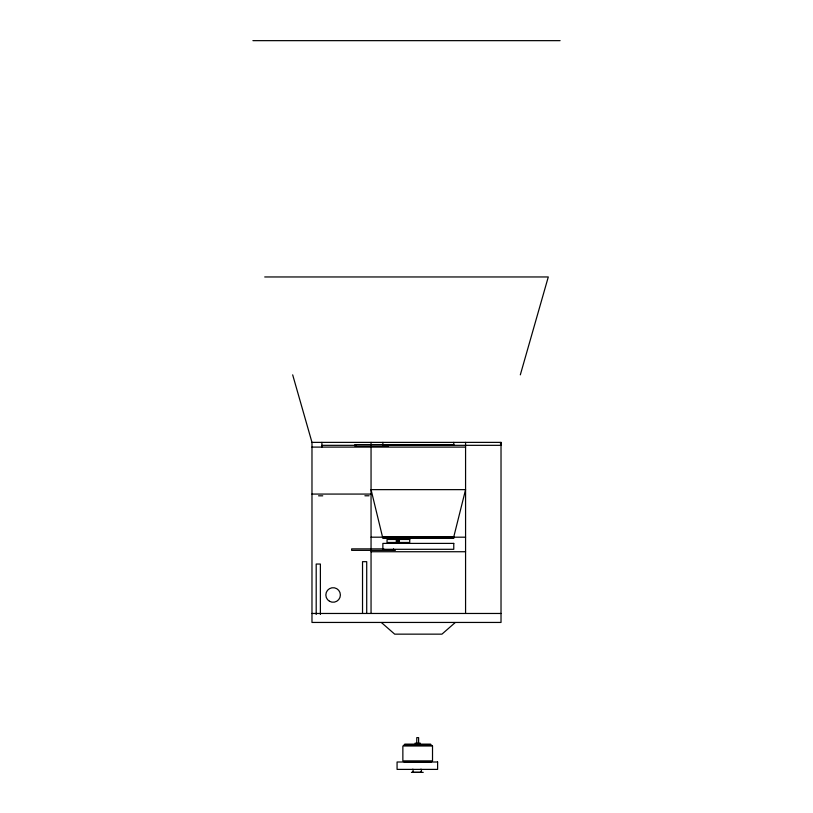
<?xml version="1.0" encoding="UTF-8"?>
<svg xmlns="http://www.w3.org/2000/svg" width="813" height="813" viewBox="0 0 813 813"><rect width="100%" height="100%" fill="white"/><g stroke="black" fill="none" stroke-linecap="round" stroke-linejoin="round"><path stroke-width="1.22" d="M413.167 769.393L412.974 772.35L423.248 772.35M421.52 769.393L421.225 772.35L411.429 772.35M453.766 536.895L465.575 489.639L371.053 489.639L382.872 538.379L453.766 538.379L453.766 536.895L382.872 536.895M520.32 374.844L548.287 276.959L264.713 276.959M455.178 622.575L441.947 634.15L394.681 634.15L381.449 622.575M413.167 772.34L412.221 772.35M421.52 772.35L420.291 772.34M252.904 40.65L560.096 40.65M311.979 442.374L501.021 442.374L501.021 622.443L311.979 622.443L311.979 442.374L292.68 374.844M500.351 443.847L501.021 443.847M453.766 444.589L354.895 444.589L354.895 446.063L388.472 446.063M322.029 445.331L355.972 445.331M501.021 445.331L382.872 445.331L382.872 442.374M311.979 447.099L465.575 447.099M311.979 494.07L371.053 494.07M318.564 495.818L322.751 495.818M364.895 495.778L369.082 495.778M371.053 537.19L465.575 537.19M409.732 539.466L387.049 539.466L387.049 542.474L409.732 542.464L409.732 538.379M383.777 548.877L351.643 548.877L351.643 550.36L395.413 550.36M371.053 551.732L465.575 551.732M311.979 613.469L501.021 613.469M415.016 743.194L420.362 743.194M404.732 744.129L430.646 744.129M403.797 745.054L431.581 745.054M403.797 761.801L431.581 761.801M412.221 769.393L412.974 769.393M420.291 769.393L421.225 769.393M500.95 442.374L500.95 443.847M465.575 442.374L465.575 613.469M453.766 442.374L453.766 445.331M418.614 743.194L418.614 737.615L416.774 737.635L416.764 743.194M401.226 538.379L401.226 539.466M393.553 548.877L393.553 550.36M386.998 444.589L386.998 446.063M371.053 442.374L371.053 445.331M371.053 447.099L371.053 613.469M366.714 613.469L366.714 561.671L362.527 561.671L362.527 613.469M321.887 442.374L321.887 447.099M320.383 614.465L320.383 564.039L316.196 564.039L316.196 614.465M397.191 540.167L396.307 540.167L396.317 541.722L397.201 541.722L397.191 540.167M399.386 540.188L398.502 540.188L398.512 541.753L399.396 541.753L399.386 540.188M453.766 543.399L382.872 543.399L382.872 549.303L453.766 549.303L453.766 543.399M432.516 745.988L402.862 745.988L402.862 760.877L432.516 760.877L432.516 745.988M437.607 762.005L397.069 762.005L397.069 769.393L437.607 769.393L437.607 762.005M329.478 601.264A7.266 7.266 0 0 0 340.383 594.974A7.266 7.266 0 0 0 329.478 588.673A7.266 7.266 0 0 0 329.478 601.264"/></g></svg>
